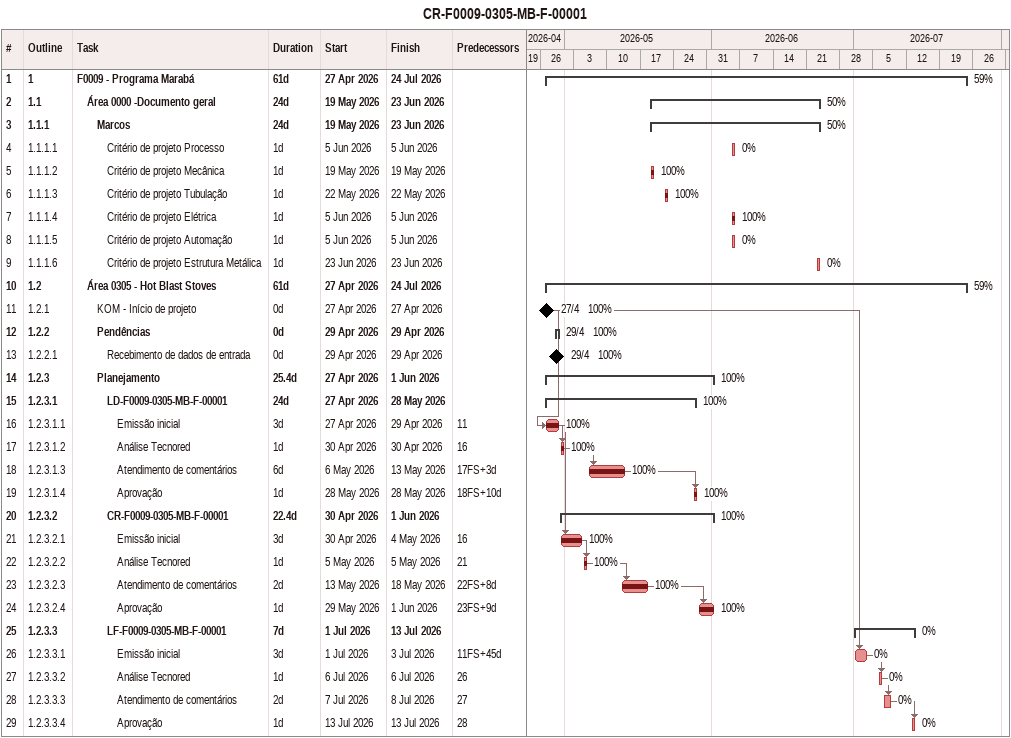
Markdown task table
CR-F0009-0305-MB-F-00001

| ID | WBS | Task | Duration | Start | Finish | Predecessors | % complete |
|---|---|---|---|---|---|---|---|
| 1 | 1 | **F0009 - Programa Marabá** | 61d | 2026-04-27 | 2026-07-24 |  | 59 |
| 2 | 1.1 | **Área 0000 -Documento geral** | 24d | 2026-05-19 | 2026-06-23 |  | 50 |
| 3 | 1.1.1 | **Marcos** | 24d | 2026-05-19 | 2026-06-23 |  | 50 |
| 4 | 1.1.1.1 | Critério de projeto Processo | 1d | 2026-06-05 | 2026-06-05 |  | 0 |
| 5 | 1.1.1.2 | Critério de projeto Mecânica | 1d | 2026-05-19 | 2026-05-19 |  | 100 |
| 6 | 1.1.1.3 | Critério de projeto Tubulação | 1d | 2026-05-22 | 2026-05-22 |  | 100 |
| 7 | 1.1.1.4 | Critério de projeto Elétrica | 1d | 2026-06-05 | 2026-06-05 |  | 100 |
| 8 | 1.1.1.5 | Critério de projeto Automação | 1d | 2026-06-05 | 2026-06-05 |  | 0 |
| 9 | 1.1.1.6 | Critério de projeto Estrutura Metálica | 1d | 2026-06-23 | 2026-06-23 |  | 0 |
| 10 | 1.2 | **Área 0305 - Hot Blast Stoves** | 61d | 2026-04-27 | 2026-07-24 |  | 59 |
| 11 | 1.2.1 | KOM - Início de projeto | 0d | 2026-04-27 | 2026-04-27 |  | 100 |
| 12 | 1.2.2 | **Pendências** | 0d | 2026-04-29 | 2026-04-29 |  | 100 |
| 13 | 1.2.2.1 | Recebimento de dados de entrada | 0d | 2026-04-29 | 2026-04-29 |  | 100 |
| 14 | 1.2.3 | **Planejamento** | 25.4d | 2026-04-27 | 2026-06-01 |  | 100 |
| 15 | 1.2.3.1 | **LD-F0009-0305-MB-F-00001** | 24d | 2026-04-27 | 2026-05-28 |  | 100 |
| 16 | 1.2.3.1.1 | Emissão inicial | 3d | 2026-04-27 | 2026-04-29 | 11 | 100 |
| 17 | 1.2.3.1.2 | Análise Tecnored | 1d | 2026-04-30 | 2026-04-30 | 16 | 100 |
| 18 | 1.2.3.1.3 | Atendimento de comentários | 6d | 2026-05-06 | 2026-05-13 | 17FS+3d | 100 |
| 19 | 1.2.3.1.4 | Aprovação | 1d | 2026-05-28 | 2026-05-28 | 18FS+10d | 100 |
| 20 | 1.2.3.2 | **CR-F0009-0305-MB-F-00001** | 22.4d | 2026-04-30 | 2026-06-01 |  | 100 |
| 21 | 1.2.3.2.1 | Emissão inicial | 3d | 2026-04-30 | 2026-05-04 | 16 | 100 |
| 22 | 1.2.3.2.2 | Análise Tecnored | 1d | 2026-05-05 | 2026-05-05 | 21 | 100 |
| 23 | 1.2.3.2.3 | Atendimento de comentários | 2d | 2026-05-13 | 2026-05-18 | 22FS+8d | 100 |
| 24 | 1.2.3.2.4 | Aprovação | 1d | 2026-05-29 | 2026-06-01 | 23FS+9d | 100 |
| 25 | 1.2.3.3 | **LF-F0009-0305-MB-F-00001** | 7d | 2026-07-01 | 2026-07-13 |  | 0 |
| 26 | 1.2.3.3.1 | Emissão inicial | 3d | 2026-07-01 | 2026-07-03 | 11FS+45d | 0 |
| 27 | 1.2.3.3.2 | Análise Tecnored | 1d | 2026-07-06 | 2026-07-06 | 26 | 0 |
| 28 | 1.2.3.3.3 | Atendimento de comentários | 2d | 2026-07-07 | 2026-07-08 | 27 | 0 |
| 29 | 1.2.3.3.4 | Aprovação | 1d | 2026-07-13 | 2026-07-13 | 28 | 0 |
